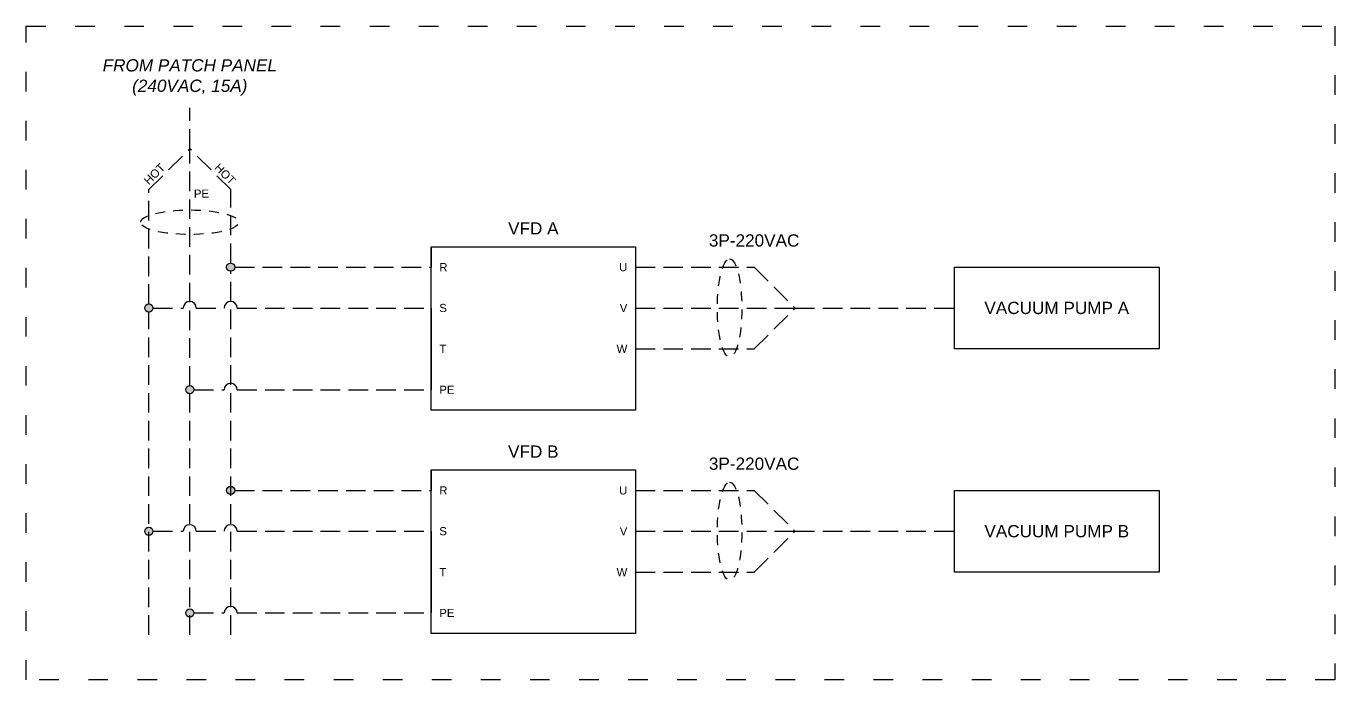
# Model space of a CAD drawing. Header units: inches. Extents: x -10 to 106, y 10 to 28.
# Drawn here: x 30.14 to 46.14, y 9.62 to 17.62 of the extents above; entities that cross this region are included whole.
import ezdxf

# ---------------------------------------------------------------- set-up
doc = ezdxf.new("R2010")
doc.units = ezdxf.units.IN
doc.header["$MEASUREMENT"] = 0
doc.linetypes.add('ACAD_ISO02W100', pattern=[15, 12, -3])
doc.linetypes.add('ACAD_ISO03W100', pattern=[30, 12, -18])
doc.styles.get("Standard").update_dxf_attribs({"font": 'arial.ttf'})

msp = doc.modelspace()

# ---------------------------------------------------------------- hatches: boundary and pattern name
h = msp.add_hatch(color=1)
h.dxf.hatch_style = 1
h.paths.add_polyline_path([(32.595, 14.671, 1), (32.695, 14.671, 1)])
h.paths.add_polyline_path([(31.695, 14.171, 1), (31.595, 14.171, 1)])
h.paths.add_polyline_path([(32.195, 13.171, 1), (32.095, 13.171, 1)])
h = msp.add_hatch(color=1)
h.dxf.hatch_style = 1
h.paths.add_polyline_path([(32.695, 11.939, 1), (32.595, 11.939, 1)])
h.paths.add_polyline_path([(31.695, 11.439, 1), (31.595, 11.439, 1)])
h.paths.add_polyline_path([(32.195, 10.439, 1), (32.095, 10.439, 1)])

# ---------------------------------------------------------------- linework, layer by layer
at = {"color": 1, "linetype": 'ACAD_ISO02W100', "ltscale": 0.02}
for p, q in [((32.145, 16.121), (32.145, 16.621)), ((31.645, 15.621), (32.145, 16.121)), ((32.645, 15.621), (32.145, 16.121)), ((32.145, 13.221), (32.145, 16.121)), ((31.645, 14.221), (31.645, 15.621)), ((32.645, 14.721), (32.645, 15.621)), ((32.645, 10.171), (32.645, 14.621)), ((32.695, 14.671), (35.095, 14.671)), ((37.595, 14.671), (39.045, 14.671)), ((39.045, 14.671), (39.545, 14.171)), ((31.645, 10.171), (31.645, 14.121)), ((31.695, 14.171), (32.065, 14.171)), ((32.225, 14.171), (32.565, 14.171)), ((32.725, 14.171), (35.095, 14.171)), ((37.595, 14.171), (39.545, 14.171)), ((39.045, 13.671), (39.545, 14.171)), ((39.545, 14.171), (41.495, 14.171)), ((37.595, 13.671), (39.045, 13.671)), ((32.145, 10.171), (32.145, 13.121)), ((32.195, 13.171), (32.565, 13.171)), ((32.725, 13.171), (35.095, 13.171)), ((32.695, 11.939), (35.095, 11.939)), ((37.595, 11.939), (39.045, 11.939)), ((39.045, 11.939), (39.545, 11.439)), ((31.695, 11.439), (32.065, 11.439)), ((32.225, 11.439), (32.565, 11.439)), ((32.725, 11.439), (35.095, 11.439)), ((37.595, 11.439), (39.545, 11.439)), ((39.045, 10.939), (39.545, 11.439)), ((39.545, 11.439), (41.495, 11.439)), ((37.595, 10.939), (39.045, 10.939)), ((32.195, 10.439), (32.565, 10.439)), ((32.725, 10.439), (35.095, 10.439))]:
    msp.add_line(p, q, dxfattribs=at)
for p, q in [((35.095, 14.921), (35.095, 14.671)), ((37.595, 14.671), (37.595, 14.171)), ((35.095, 14.171), (35.095, 13.671)), ((35.095, 13.671), (35.095, 13.171)), ((35.095, 12.189), (35.095, 11.939)), ((37.595, 11.939), (37.595, 11.439)), ((35.095, 11.439), (35.095, 10.939)), ((35.095, 10.939), (35.095, 10.439))]:
    msp.add_line(p, q)
at = {"linetype": 'ACAD_ISO03W100', "ltscale": 0.02}
msp.add_lwpolyline([(30.145, 17.621), (46.145, 17.621), (46.145, 9.621), (30.145, 9.621)], close=True, dxfattribs=at)
for points in [[(35.095, 14.921), (37.595, 14.921), (37.595, 12.921), (35.095, 12.921)], [(41.495, 14.671), (43.995, 14.671), (43.995, 13.671), (41.495, 13.671)], [(35.095, 12.189), (37.595, 12.189), (37.595, 10.189), (35.095, 10.189)], [(41.495, 11.939), (43.995, 11.939), (43.995, 10.939), (41.495, 10.939)]]:
    msp.add_lwpolyline(points, close=True)
at = {"color": 1}
for centre in [(32.645, 14.671), (31.645, 14.171), (32.145, 13.171), (32.645, 11.939), (31.645, 11.439), (32.145, 10.439)]:
    msp.add_circle(centre, 0.05, dxfattribs=at)
for centre in [(32.145, 14.171), (32.645, 14.171), (32.645, 13.171), (32.145, 11.439), (32.645, 11.439), (32.645, 10.439)]:
    msp.add_arc(centre, 0.08, 0, 180, dxfattribs=at)
at = {"linetype": 'ACAD_ISO02W100', "ltscale": 0.01}
for centre, major_axis in [((32.145, 15.221), (-0.6, 0)), ((38.745, 14.171), (0, 0.6)), ((38.745, 11.439), (0, 0.6))]:
    msp.add_ellipse(centre, major_axis=major_axis, ratio=0.25, dxfattribs=at)

# ---------------------------------------------------------------- texts
at = {"linetype": 'ACAD_ISO02W100', "ltscale": 0.02, "char_height": 0.15}
for s, width, heights, insert, attachment_point in [('{\\fArial|b0|i1|c0|p34;FROM PATCH PANEL (240VAC, 15A)}', 2.3635, [0], (32.145, 16.771), 8), ('VFD A', 2.10541, [0.15], (36.345, 15.071), 8), ('VACUUM PUMP A', 2.10541, [0.15], (42.745, 14.171), 5), ('VFD B', 2.10541, [0], (36.345, 12.339), 8), ('VACUUM PUMP B', 2.10541, [0.15], (42.745, 11.439), 5)]:
    msp.add_mtext_dynamic_manual_height_columns(s, width=width, gutter_width=1, heights=heights, dxfattribs=dict(at, insert=insert, attachment_point=attachment_point))
at = {"color": 3, "char_height": 0.1, "width": 4.46392}
for insert, attachment_point, rotation in [((31.645, 15.671), 7, 45), ((32.645, 15.671), 9, 315)]:
    msp.add_mtext('{\\C256;HOT}', dxfattribs=dict(at, insert=insert, attachment_point=attachment_point, rotation=rotation))
at = {"color": 3, "insert": (32.195, 15.521), "char_height": 0.1, "width": 4.46392, "attachment_point": 7}
msp.add_mtext('{\\C256;PE}', dxfattribs=at)
at = {"color": 3}
for s, width, insert, char_height, attachment_point in [('{\\C256;3P-220VAC}', 2.71833, (39.045, 14.921), 0.15, 8), ('{\\C256;R}', 1.47407, (35.195, 14.671), 0.1, 4), ('{\\C256;U}', 1.47407, (37.495, 14.671), 0.1, 6), ('{\\C256;S}', 1.47407, (35.195, 14.171), 0.1, 4), ('{\\C256;V}', 1.47407, (37.495, 14.171), 0.1, 6), ('{\\C256;T}', 1.47407, (35.195, 13.671), 0.1, 4), ('{\\C256;W}', 1.47407, (37.495, 13.671), 0.1, 6), ('{\\C256;PE}', 1.47407, (35.195, 13.171), 0.1, 4), ('{\\C256;3P-220VAC}', 2.71833, (39.045, 12.189), 0.15, 8), ('{\\C256;R}', 1.47407, (35.195, 11.939), 0.1, 4), ('{\\C256;U}', 1.47407, (37.495, 11.939), 0.1, 6), ('{\\C256;S}', 1.47407, (35.195, 11.439), 0.1, 4), ('{\\C256;V}', 1.47407, (37.495, 11.439), 0.1, 6), ('{\\C256;T}', 1.47407, (35.195, 10.939), 0.1, 4), ('{\\C256;W}', 1.47407, (37.495, 10.939), 0.1, 6), ('{\\C256;PE}', 1.47407, (35.195, 10.439), 0.1, 4)]:
    msp.add_mtext_dynamic_manual_height_columns(s, width=width, gutter_width=1, heights=[0], dxfattribs=dict(at, insert=insert, char_height=char_height, attachment_point=attachment_point))

doc.saveas('drawing.dxf')
